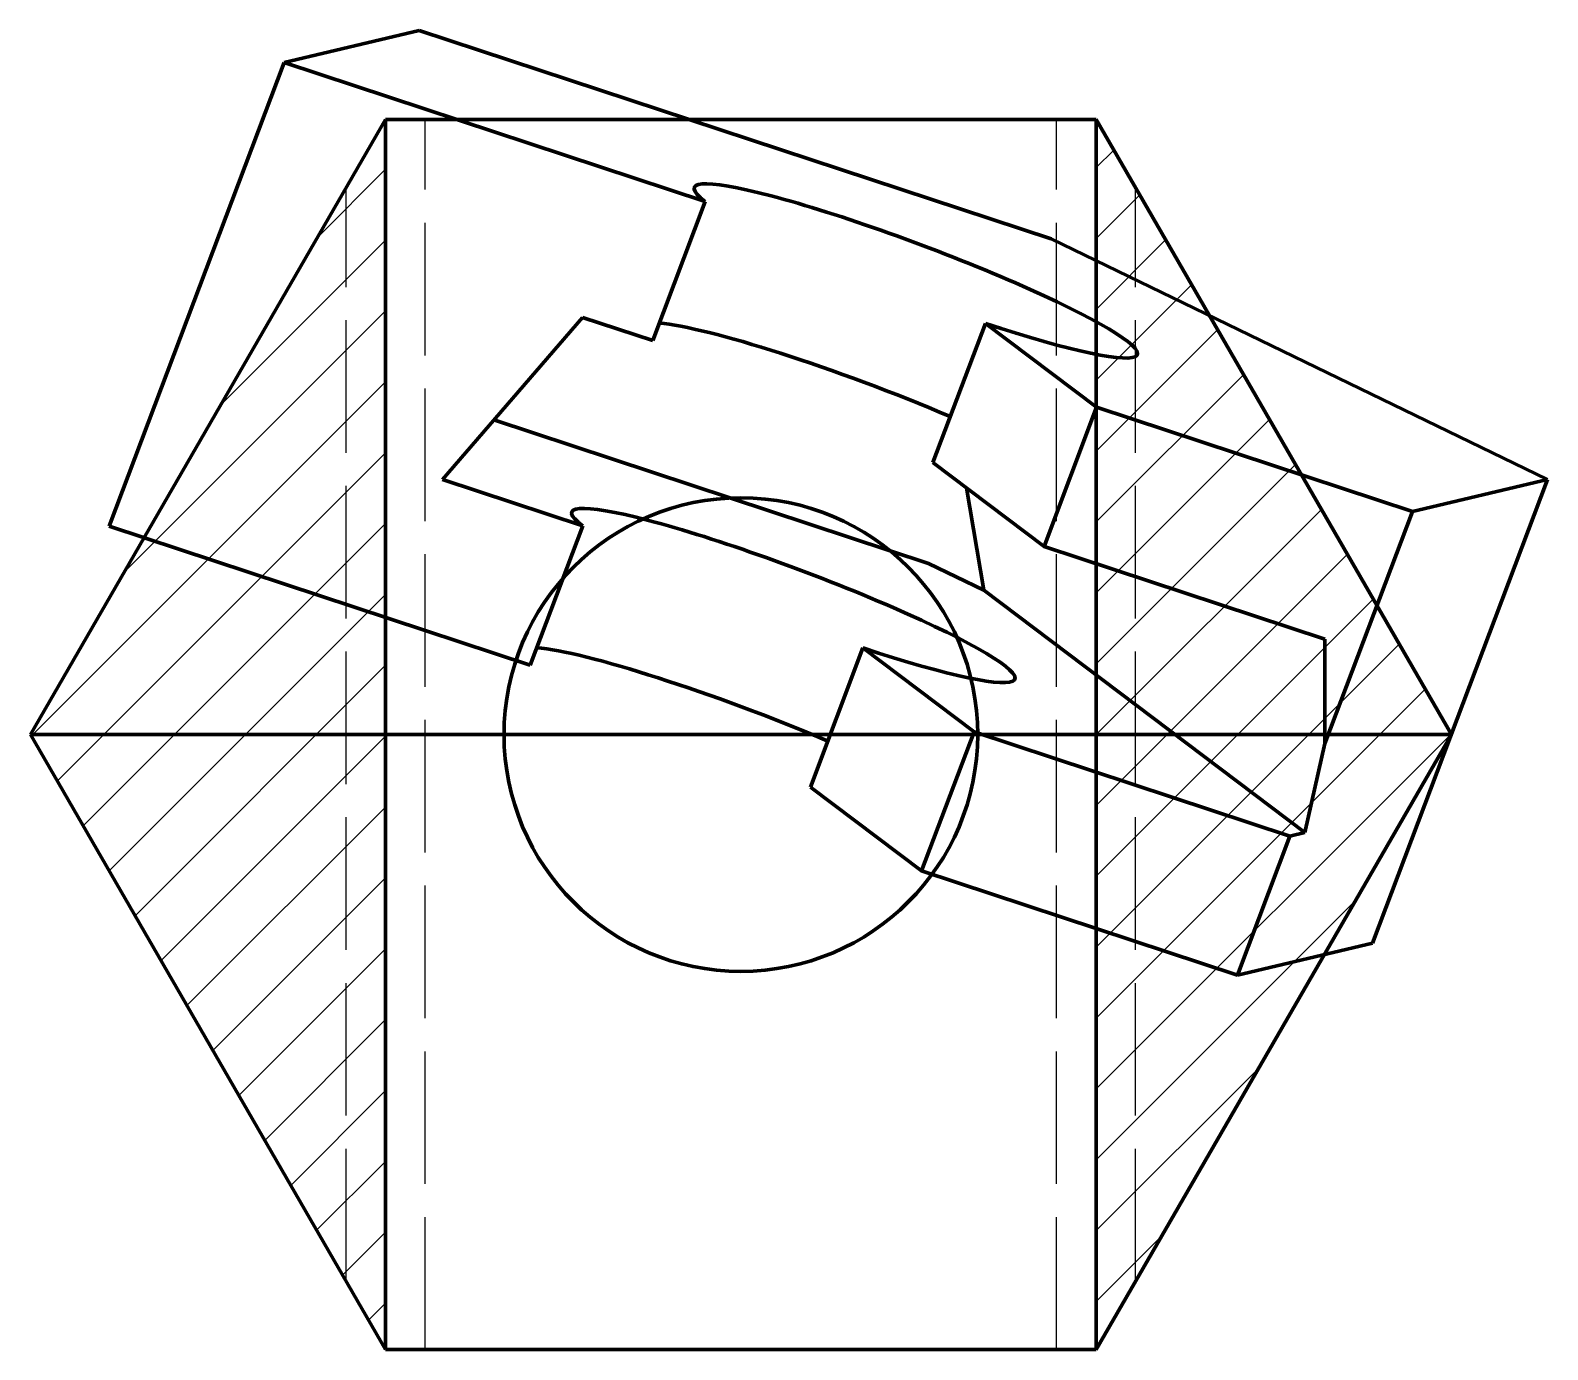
# Model space of a CAD drawing. Header units: millimetres. Extents: x -45 to 51.1, y -39 to 44.6.
import ezdxf

# ---------------------------------------------------------------- set-up
doc = ezdxf.new("R2010")
doc.units = ezdxf.units.MM
doc.header["$LTSCALE"] = 0.7
doc.linetypes.add('ACAD_ISO02W100', pattern=[15, 12, -3])
for name, color, linetype in [('Главный-HID', 5, 'ACAD_ISO02W100'), ('Горизонтальный разрез-HAT', 7, 'Continuous'), ('Сверху-HID', 5, 'ACAD_ISO02W100'), ('Фронтальный разрез-HAT', 7, 'Continuous')]:
    doc.layers.add(name, color=color, linetype=linetype)
for name, color, linetype, lineweight in [('Главный-VIS', 1, 'Continuous', 100), ('Горизонтальный разрез-VIS', 1, 'Continuous', 100), ('Диметрия-VIS', 1, 'Continuous', 100), ('Сверху-VIS', 1, 'Continuous', 100), ('Фронтальный разрез-VIS', 1, 'Continuous', 100)]:
    doc.layers.add(name, color=color, linetype=linetype, lineweight=lineweight)

msp = doc.modelspace()

# ---------------------------------------------------------------- hatches: boundary and pattern name
at = {"layer": 'Горизонтальный разрез-HAT'}
h = msp.add_hatch(dxfattribs=at)
h.set_pattern_fill('ANSI31', color=256, style=0)
h.set_pattern_definition([(45, (22.5, -4e-15), (-2.24506, 2.24506), [])])
h.paths.add_polyline_path([(-22.5, -38.971), (-22.5, 38.971), (-45, 0)])
h.paths.add_polyline_path([(22.5, 38.971), (22.5, -38.971), (45, 0)])
at = {"layer": 'Фронтальный разрез-HAT', "extrusion": (-1.57898e-16, -1, 0)}
h = msp.add_hatch(dxfattribs=at)
h.set_pattern_fill('ANSI31', color=256, style=0)
h.set_pattern_definition([(45, (-45, 30), (-2.24506, 2.24506), [])])
h.paths.add_polyline_path([(-45, 100), (-45, 0), (-15, 0), (-15, 30), (-25, 30), (-20, 70), (-15, 70), (-15, 100)])
h.paths.add_polyline_path([(45, 0), (45, 100), (15, 100), (15, 70), (20, 70), (25, 30), (15, 30), (15, 0)])

# ---------------------------------------------------------------- linework, layer by layer
at = {"layer": 'Главный-HID'}
for p, q in [((-15, 0), (-15, 0, 30)), ((15, 0), (15, 0, 30)), ((-15, 0, 70), (-15, 0, 100)), ((15, 0, 70), (15, 0, 100))]:
    msp.add_line(p, q, dxfattribs=at)
at = {"layer": 'Главный-VIS'}
for p, q in [((-45, 0), (-45, 0, 100)), ((-45, 0), (-22.5, 0)), ((-22.5, 0), (-22.5, 0, 30)), ((-22.5, 0), (22.5, 0)), ((22.5, 0), (22.5, 0, 30)), ((22.5, 0), (45, 0)), ((45, 0), (45, 0, 100)), ((-45, 0, 100), (-22.5, 0, 100)), ((-25, 0, 30), (-22.5, 0, 50)), ((-22.5, 0, 30), (-25, 0, 30)), ((-22.5, 0, 50), (-20, 0, 70)), ((22.5, 0, 30), (-22.5, 0, 30)), ((-22.5, 0, 100), (22.5, 0, 100)), ((-22.5, 0, 50), (-22.5, 0, 100)), ((-20, 0, 70), (20, 0, 70)), ((20, 0, 70), (22.5, 0, 50)), ((22.5, 0, 50), (25, 0, 30)), ((25, 0, 30), (22.5, 0, 30)), ((22.5, 0, 50), (22.5, 0, 100)), ((22.5, 0, 100), (45, 0, 100))]:
    msp.add_line(p, q, dxfattribs=at)
at = {"layer": 'Горизонтальный разрез-VIS'}
for p, q in [((-22.5, 38.971, 50), (-45, 0, 50)), ((-22.5, 38.971, 50), (22.5, 38.971, 50)), ((-22.5, -38.971, 50), (-22.5, 38.971, 50)), ((45, 0, 50), (22.5, 38.971, 50)), ((22.5, 38.971, 50), (22.5, -38.971, 50)), ((-45, 0, 50), (-22.5, -38.971, 50)), ((22.5, -38.971, 50), (45, 0, 50)), ((22.5, -38.971, 50), (-22.5, -38.971, 50))]:
    msp.add_line(p, q, dxfattribs=at)
msp.add_circle((0, 0, 50), 15, dxfattribs=at)
at = {"layer": 'Диметрия-VIS'}
for p, q in [((-20.368, 44.622, 97.867), (-28.932, 42.591, 83.925)), ((19.647, 31.408, 102.854), (-20.368, 44.622, 97.867)), ((-40.015, 13.214, -4.987), (-28.932, 42.591, 83.925)), ((-28.932, 42.591, 83.925), (-2.255, 33.782, 87.25)), ((-2.255, 33.782, 87.25), (-5.58, 24.969, 60.576)), ((51.098, 16.163, 93.9), (19.647, 31.408, 102.854)), ((-10.026, 26.437, 60.022), (-18.905, 16.154, 23.903)), ((-5.58, 24.969, 60.576), (-10.026, 26.437, 60.022)), ((12.163, 17.239, 57.832), (15.488, 26.052, 84.506)), ((15.488, 26.052, 84.506), (22.527, 20.739, 77.464)), ((22.527, 20.739, 77.464), (19.202, 11.926, 50.79)), ((22.527, 20.739, 77.464), (42.534, 14.132, 79.957)), ((-15.64, 19.935, 37.185), (11.889, 10.845, 40.616)), ((19.202, 11.926, 50.79), (12.163, 17.239, 57.832)), ((-18.905, 16.154, 23.903), (-10.013, 13.218, 25.011)), ((15.383, 9.151, 39.621), (14.289, 15.634, 55.705)), ((40.015, -13.214, 4.987), (51.098, 16.163, 93.9)), ((42.534, 14.132, 79.957), (51.098, 16.163, 93.9)), ((36.993, -0.557, 35.501), (42.534, 14.132, 79.957)), ((-13.338, 4.405, -1.662), (-40.015, 13.214, -4.987)), ((-10.013, 13.218, 25.011), (-13.338, 4.405, -1.662)), ((19.202, 11.926, 50.79), (36.986, 6.053, 53.007)), ((11.889, 10.845, 40.616), (15.383, 9.151, 39.621)), ((35.727, -6.207, 19.268), (15.383, 9.151, 39.621)), ((36.986, 6.053, 53.007), (36.993, -0.557, 35.501)), ((4.405, -3.325, -4.407), (7.73, 5.488, 22.267)), ((7.73, 5.488, 22.267), (14.769, 0.175, 15.225)), ((14.769, 0.175, 15.225), (11.444, -8.638, -11.449)), ((34.776, -6.432, 17.719), (14.769, 0.175, 15.225)), ((36.993, -0.557, 35.501), (35.727, -6.207, 19.268)), ((11.444, -8.638, -11.449), (4.405, -3.325, -4.407)), ((31.451, -15.245, -8.955), (34.776, -6.432, 17.719)), ((35.727, -6.207, 19.268), (34.776, -6.432, 17.719)), ((11.444, -8.638, -11.449), (31.451, -15.245, -8.955)), ((31.451, -15.245, -8.955), (40.015, -13.214, 4.987))]:
    msp.add_line(p, q, dxfattribs=at)
at = {"layer": 'Диметрия-VIS', "extrusion": (0.332841, 0.882235, -0.332984)}
for centre, start_param, end_param in [((11.083, 29.377, 88.912), -0.36076, 4.351629), ((7.758, 20.564, 62.239), 0.36076, 1.931556)]:
    msp.add_ellipse(centre, major_axis=(-14.034, 5.295), ratio=0.332984, start_param=start_param, end_param=end_param, dxfattribs=at)
at = {"layer": 'Диметрия-VIS', "extrusion": (-0.332841, -0.882235, 0.332984)}
for centre, major_axis, start_param, end_param in [((3.325, 8.813, 26.674), (14.034, -5.295), -1.210037, 3.502352), ((0, 0), (-14.034, 5.295), -1.931556, -0.36076)]:
    msp.add_ellipse(centre, major_axis=major_axis, ratio=0.332984, start_param=start_param, end_param=end_param, dxfattribs=at)
at = {"layer": 'Сверху-HID'}
for p, q in [((-20, -38.971), (-20, 38.971)), ((20, -38.971), (20, 38.971)), ((-25, -34.641), (-25, 34.641)), ((25, -34.641), (25, 34.641))]:
    msp.add_line(p, q, dxfattribs=at)
at = {"layer": 'Сверху-VIS'}
for p, q in [((-22.5, 38.971), (-45, 0)), ((22.5, 38.971), (-22.5, 38.971)), ((45, 0), (22.5, 38.971)), ((-45, 0), (-22.5, -38.971)), ((22.5, -38.971), (45, 0)), ((-22.5, -38.971), (22.5, -38.971))]:
    msp.add_line(p, q, dxfattribs=at)
msp.add_circle((0, 0), 15, dxfattribs=at)
at = {"layer": 'Фронтальный разрез-VIS'}
for p, q in [((-15, 0, 100), (-45, 0, 100)), ((-45, 0), (-45, 0, 100)), ((-45, 0), (-15, 0)), ((-15, 0, 30), (-25, 0, 30)), ((-25, 0, 30), (-20, 0, 70)), ((-20, 0, 70), (-15, 0, 70)), ((-15, 0, 100), (15, 0, 100)), ((-15, 0, 70), (15, 0, 70)), ((-15, 0, 70), (-15, 0, 100)), ((15, 0), (-15, 0)), ((-15, 0), (-15, 0, 30)), ((15, 0, 30), (-15, 0, 30)), ((45, 0, 100), (15, 0, 100)), ((15, 0, 70), (20, 0, 70)), ((15, 0, 100), (15, 0, 70)), ((15, 0), (45, 0)), ((15, 0, 30), (15, 0)), ((25, 0, 30), (15, 0, 30)), ((20, 0, 70), (25, 0, 30)), ((45, 0), (45, 0, 100))]:
    msp.add_line(p, q, dxfattribs=at)

doc.saveas('drawing.dxf')
